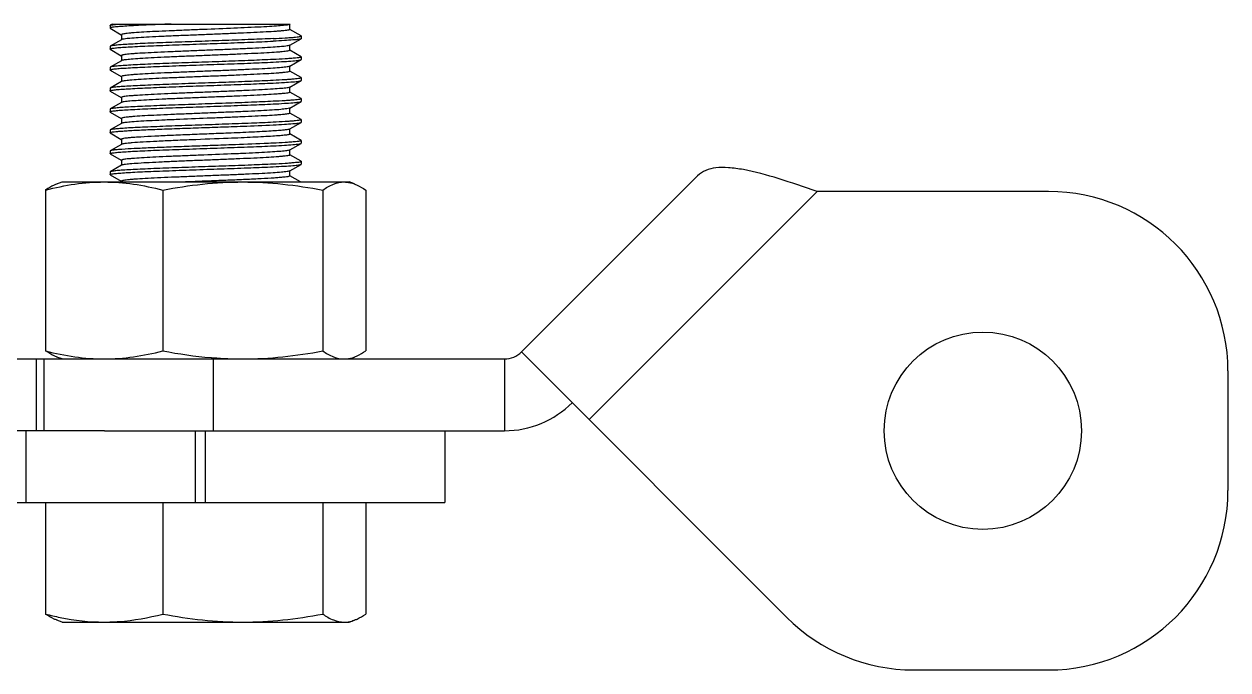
# Model space of a CAD drawing. Extents: x 4995099 to 5303443, y 4627657 to 4889583.
# Drawn here: x 5070680 to 5072142, y 4751846 to 4752630 of the extents above; entities that cross this region are included whole.
import ezdxf

# ---------------------------------------------------------------- set-up
doc = ezdxf.new("R2010")
doc.units = 0
doc.header["$LTSCALE"] = 1000
doc.header["$MEASUREMENT"] = 0
doc.layers.get('0').update_dxf_attribs({"color": 4, "linetype": 'CONTINUOUS'})

msp = doc.modelspace()

# ---------------------------------------------------------------- linework, layer by layer
at = {"linetype": 'Continuous'}
for p, q in [((5070784.7, 4752628.4), (5070784.9, 4752628.6)), ((5070784.7, 4752628.4), (5070784.7, 4752625.2)), ((5070787.4, 4752630.1), (5070784.9, 4752628.6)), ((5070784.9, 4752625), (5070798.4, 4752617.2)), ((5070787.4, 4752630.1), (5071003.6, 4752630.1)), ((5071003, 4752629.7), (5071003.6, 4752630.1)), ((5071003.2, 4752623.6), (5071003.2, 4752629.8)), ((5071016.8, 4752615.9), (5071003.2, 4752623.7)), ((5070798.5, 4752611), (5070784.9, 4752603.2)), ((5070798.5, 4752617.3), (5070798.5, 4752611)), ((5070798.7, 4752611.2), (5070798.5, 4752611)), ((5071003.2, 4752604.4), (5071016.8, 4752612.3)), ((5071017, 4752615.7), (5071016.8, 4752615.9)), ((5071017, 4752612.5), (5071016.8, 4752612.3)), ((5071017, 4752615.7), (5071017, 4752612.5)), ((5070784.9, 4752603.2), (5070784.7, 4752603)), ((5070784.7, 4752603), (5070784.7, 4752599.8)), ((5070784.9, 4752599.6), (5070784.7, 4752599.8)), ((5070784.9, 4752599.6), (5070798.4, 4752591.7)), ((5070798.5, 4752591.8), (5070798.5, 4752585.6)), ((5071003, 4752604.3), (5071003.2, 4752604.4)), ((5071003.2, 4752598.2), (5071003.2, 4752604.4)), ((5071016.8, 4752590.5), (5071003.2, 4752598.3)), ((5070784.9, 4752577.8), (5070784.7, 4752577.6)), ((5070784.7, 4752577.6), (5070784.7, 4752574.4)), ((5070798.5, 4752585.6), (5070784.9, 4752577.8)), ((5070798.7, 4752585.8), (5070798.5, 4752585.6)), ((5070799, 4752585.9), (5070798.7, 4752585.8)), ((5071003, 4752578.9), (5071003.2, 4752579)), ((5071003.2, 4752579), (5071016.8, 4752586.9)), ((5071003.2, 4752572.8), (5071003.2, 4752579)), ((5071016.8, 4752590.5), (5071017, 4752590.3)), ((5071016.8, 4752586.9), (5071017, 4752587.1)), ((5071017, 4752590.3), (5071017, 4752587.1)), ((5070784.9, 4752574.2), (5070784.7, 4752574.4)), ((5070784.9, 4752574.2), (5070798.4, 4752566.3)), ((5070798.5, 4752566.4), (5070798.5, 4752560.2)), ((5071016.8, 4752565.1), (5071003.2, 4752572.9)), ((5071016.8, 4752565.1), (5071017, 4752564.9)), ((5071017, 4752564.9), (5071017, 4752561.7)), ((5070784.9, 4752552.4), (5070784.7, 4752552.2)), ((5070784.7, 4752552.2), (5070784.7, 4752549)), ((5070784.9, 4752548.7), (5070784.7, 4752549)), ((5070798.5, 4752560.2), (5070784.9, 4752552.4)), ((5070784.9, 4752548.7), (5070798.4, 4752540.9)), ((5070798.7, 4752560.4), (5070798.5, 4752560.2)), ((5071003, 4752553.5), (5071003.2, 4752553.6)), ((5071003.2, 4752553.6), (5071016.8, 4752561.4)), ((5071003.2, 4752547.4), (5071003.2, 4752553.6)), ((5071016.8, 4752561.4), (5071017, 4752561.7)), ((5070798.5, 4752534.8), (5070784.9, 4752527)), ((5070798.5, 4752541), (5070798.5, 4752534.8)), ((5070798.7, 4752534.9), (5070798.5, 4752534.8)), ((5071016.8, 4752539.7), (5071003.2, 4752547.5)), ((5071003.2, 4752528.2), (5071016.8, 4752536)), ((5071016.8, 4752539.7), (5071017, 4752539.5)), ((5071016.8, 4752536), (5071017, 4752536.3)), ((5071017, 4752539.5), (5071017, 4752536.3)), ((5070784.9, 4752527), (5070784.7, 4752526.7)), ((5070784.7, 4752526.7), (5070784.7, 4752523.6)), ((5070784.9, 4752523.3), (5070784.7, 4752523.6)), ((5070784.9, 4752523.3), (5070798.4, 4752515.5)), ((5071003, 4752528), (5071002.8, 4752528)), ((5071003, 4752528), (5071003.2, 4752528.2)), ((5071003.2, 4752522), (5071003.2, 4752528.2)), ((5071016.8, 4752514.3), (5071003.2, 4752522.1)), ((5070798.5, 4752509.4), (5070784.9, 4752501.6)), ((5070798.5, 4752515.6), (5070798.5, 4752509.4)), ((5070798.7, 4752509.5), (5070798.5, 4752509.4)), ((5071003.2, 4752502.8), (5071016.8, 4752510.6)), ((5071016.8, 4752514.3), (5071017, 4752514)), ((5071016.8, 4752510.6), (5071017, 4752510.9)), ((5071017, 4752514), (5071017, 4752510.9)), ((5070784.9, 4752501.6), (5070784.7, 4752501.3)), ((5070784.7, 4752501.3), (5070784.7, 4752498.2)), ((5070784.9, 4752497.9), (5070784.7, 4752498.2)), ((5070784.9, 4752497.9), (5070798.4, 4752490.1)), ((5070798.5, 4752490.2), (5070798.5, 4752484)), ((5071003, 4752502.6), (5071003.2, 4752502.8)), ((5071003.2, 4752496.6), (5071003.2, 4752502.8)), ((5071016.8, 4752488.9), (5071003.2, 4752496.7)), ((5070784.9, 4752476.2), (5070784.7, 4752475.9)), ((5070784.7, 4752475.9), (5070784.7, 4752472.8)), ((5070798.5, 4752484), (5070784.9, 4752476.2)), ((5070798.7, 4752484.1), (5070798.5, 4752484)), ((5071003, 4752477.2), (5071003.2, 4752477.4)), ((5071003.2, 4752477.4), (5071016.8, 4752485.2)), ((5071003.2, 4752471.1), (5071003.2, 4752477.4)), ((5071016.8, 4752488.9), (5071017, 4752488.6)), ((5071016.8, 4752485.2), (5071017, 4752485.5)), ((5071017, 4752488.6), (5071017, 4752485.5)), ((5070784.9, 4752472.5), (5070784.7, 4752472.8)), ((5070784.9, 4752472.5), (5070798.4, 4752464.7)), ((5070798.5, 4752464.8), (5070798.5, 4752458.6)), ((5071016.8, 4752463.5), (5071003.2, 4752471.3)), ((5071016.8, 4752463.5), (5071017, 4752463.2)), ((5071017, 4752463.2), (5071017, 4752460.1)), ((5070784.9, 4752450.8), (5070784.7, 4752450.5)), ((5070784.7, 4752450.5), (5070784.7, 4752447.3)), ((5070784.9, 4752447.1), (5070784.7, 4752447.3)), ((5070798.5, 4752458.6), (5070784.9, 4752450.8)), ((5070784.9, 4752447.1), (5070798.4, 4752439.3)), ((5070798.7, 4752458.7), (5070798.5, 4752458.6)), ((5071003, 4752451.8), (5071003.2, 4752452)), ((5071003.2, 4752452), (5071016.8, 4752459.8)), ((5071003.2, 4752445.7), (5071003.2, 4752452)), ((5071016.1, 4752438.4), (5071003.2, 4752445.8)), ((5071016.8, 4752459.8), (5071017, 4752460.1)), ((5071498.2, 4752445.9), (5071284.4, 4752232)), ((5070720.2, 4752436.1), (5070726.6, 4752438.4)), ((5070726.6, 4752438.4), (5071075.1, 4752438.4)), ((5070798.5, 4752439.4), (5070798.5, 4752438.4)), ((5071081.5, 4752436.1), (5071075.1, 4752438.4)), ((5070706.5, 4752428.6), (5070706.5, 4752233.3)), ((5070848.8, 4752428.6), (5070848.8, 4752233.3)), ((5071043.1, 4752428.6), (5071043.1, 4752233.3)), ((5071095.2, 4752428.6), (5071095.2, 4752233.3)), ((5071643.4, 4752426.8), (5071366.5, 4752149.9)), ((5071924.5, 4752426.8), (5071643.4, 4752426.8)), ((5071284.4, 4752232), (5071606.6, 4751909.8)), ((5070610.4, 4752223.5), (5071263.8, 4752223.5)), ((5070695.5, 4752136.4), (5070695.5, 4752223.5)), ((5070704.5, 4752223.5), (5070704.5, 4752136.4)), ((5070726.6, 4752223.5), (5070720.2, 4752225.9)), ((5070909.8, 4752223.5), (5070909.8, 4752136.4)), ((5071075.1, 4752223.5), (5071081.5, 4752225.9)), ((5071263.8, 4752223.5), (5071263.8, 4752136.4)), ((5072142.3, 4752209), (5072142.3, 4752063.8)), ((5070778, 4752136.4), (5070432.5, 4752136.4)), ((5070682.8, 4752049.3), (5070682.8, 4752136.4)), ((5070778, 4752136.4), (5071263.8, 4752136.4)), ((5070888.1, 4752136.4), (5070888.1, 4752049.3)), ((5070900.8, 4752049.3), (5070900.8, 4752136.4)), ((5071191.2, 4752136.4), (5071191.2, 4752049.3)), ((5070432.5, 4752049.3), (5071191.2, 4752049.3)), ((5070706.5, 4752049.3), (5070706.5, 4751913.9)), ((5070848.8, 4752049.3), (5070848.8, 4751913.9)), ((5071043.1, 4752049.3), (5071043.1, 4751913.9)), ((5071095.2, 4752049.3), (5071095.2, 4751913.9)), ((5070726.6, 4751904.1), (5070720.2, 4751906.4)), ((5071075.1, 4751904.1), (5071081.5, 4751906.4)), ((5070726.6, 4751904.1), (5071075.1, 4751904.1)), ((5071760.6, 4751846), (5071924.5, 4751846))]:
    msp.add_line(p, q, dxfattribs=at)
msp.add_circle((5071844.6, 4752136.4), 119.8, dxfattribs=at)
for centre, radius, start, end in [((5071924.5, 4752209), 217.8, 0, 90), ((5071263.8, 4752252.6), 29, 270, 315), ((5070947.9, 4752707.4), 484, 265.1935, 265.4899), ((5070946.2, 4752682), 458.4, 265.4618, 269.97), ((5071263.8, 4752252.6), 116.2, 270, 315), ((5071924.5, 4752063.8), 217.8, 270, 0), ((5071760.6, 4752063.8), 217.8, 225, 270)]:
    msp.add_arc(centre, radius, start, end, dxfattribs=at)
for points, knots in [([(5070858.9, 4752630.1), (5070853.7, 4752629.9), (5070843.6, 4752629.5), (5070829.3, 4752628.9), (5070816.6, 4752628.3), (5070805.7, 4752627.7), (5070797.1, 4752627.1), (5070791.2, 4752626.6), (5070787.8, 4752626.2), (5070786.1, 4752625.9), (5070785.2, 4752625.6), (5070784.7, 4752625.4), (5070784.7, 4752625.2)], [0, 0, 0, 0, 0.211213, 0.405075, 0.577151, 0.723639, 0.84124, 0.927369, 0.958032, 0.980246, 0.994009, 1, 1, 1, 1]), ([(5070784.7, 4752625.2), (5070784.7, 4752625.2), (5070784.7, 4752625.1), (5070784.8, 4752625), (5070784.9, 4752625)], [0, 0, 0, 0, 0.399347, 1, 1, 1, 1]), ([(5070784.9, 4752628.6), (5070785.2, 4752628.8), (5070786.3, 4752629.1), (5070789.5, 4752629.6), (5070792.4, 4752629.9), (5070794.7, 4752630.1)], [0, 0, 0, 0, 0.115704, 0.32127, 1, 1, 1, 1]), ([(5071002, 4752629.4), (5071000.5, 4752629), (5070996.3, 4752628.4), (5070988.4, 4752627.7), (5070977.5, 4752627), (5070958, 4752626), (5070929.6, 4752624.7), (5070899.5, 4752623.6), (5070874.6, 4752622.6), (5070856.9, 4752621.8), (5070840.7, 4752621.1), (5070826.6, 4752620.4), (5070816.4, 4752619.7), (5070809.7, 4752619.2), (5070805.8, 4752618.8), (5070802.8, 4752618.5), (5070800.5, 4752618.1), (5070799.2, 4752617.8), (5070798.5, 4752617.4), (5070798.5, 4752617.3)], [0, 0, 0, 0, 0.022892, 0.062149, 0.116485, 0.184035, 0.349034, 0.53441, 0.626761, 0.714589, 0.794837, 0.864719, 0.921811, 0.944929, 0.96415, 0.979322, 0.990328, 0.997134, 1, 1, 1, 1]), ([(5071003.2, 4752623.6), (5071003.2, 4752623.4), (5071002.4, 4752623.1), (5071001.1, 4752622.8), (5070998.6, 4752622.4), (5070995.5, 4752622), (5070991.3, 4752621.6), (5070984.2, 4752621.1), (5070973.5, 4752620.4), (5070958.8, 4752619.7), (5070941.9, 4752618.9), (5070923.5, 4752618.2), (5070904.3, 4752617.4), (5070884.9, 4752616.6), (5070866.2, 4752615.9), (5070848.7, 4752615.1), (5070833.1, 4752614.3), (5070820, 4752613.6), (5070809.9, 4752612.9), (5070803.5, 4752612.2), (5070800.1, 4752611.7), (5070799, 4752611.4), (5070798.7, 4752611.2)], [0, 0, 0, 0, 0.002979, 0.01011, 0.021657, 0.037568, 0.057721, 0.081935, 0.141646, 0.214533, 0.297927, 0.388772, 0.483731, 0.57932, 0.672029, 0.758455, 0.835426, 0.900125, 0.95019, 0.983823, 0.994112, 1, 1, 1, 1]), ([(5071003, 4752629.7), (5071002.9, 4752629.7), (5071002.6, 4752629.5), (5071002.3, 4752629.4), (5071002, 4752629.4)], [0, 0, 0, 0, 0.189122, 1, 1, 1, 1]), ([(5070784.7, 4752599.8), (5070784.7, 4752600), (5070785.2, 4752600.2), (5070786.1, 4752600.5), (5070787.7, 4752600.8), (5070791, 4752601.2), (5070796.6, 4752601.7), (5070804.9, 4752602.3), (5070815.4, 4752602.8), (5070827.7, 4752603.4), (5070841.5, 4752604), (5070862.3, 4752604.8), (5070889.8, 4752605.8), (5070922.8, 4752606.9), (5070954, 4752608.1), (5070973.8, 4752608.9), (5070983, 4752609.3)], [0, 0, 0, 0, 0.002173, 0.007141, 0.015151, 0.026213, 0.057299, 0.099789, 0.152784, 0.215146, 0.28553, 0.362415, 0.528944, 0.700408, 0.86206, 1, 1, 1, 1]), ([(5070983, 4752612.5), (5070974.1, 4752612.1), (5070954.8, 4752611.3), (5070924.5, 4752610.1), (5070892.3, 4752609), (5070860.8, 4752607.9), (5070836.1, 4752607), (5070818.6, 4752606.2), (5070807.9, 4752605.6), (5070799.1, 4752605), (5070792.3, 4752604.5), (5070787.9, 4752603.9), (5070785.5, 4752603.6), (5070784.9, 4752603.2)], [0, 0, 0, 0, 0.134252, 0.291373, 0.458536, 0.622095, 0.768682, 0.831793, 0.886343, 0.931217, 0.965509, 0.98855, 1, 1, 1, 1]), ([(5070983, 4752612.5), (5070987.8, 4752612.7), (5070994.6, 4752613.1), (5071002.9, 4752613.7), (5071007.8, 4752614), (5071011.6, 4752614.4), (5071014.5, 4752614.8), (5071016, 4752615.1), (5071017, 4752615.5), (5071017, 4752615.7)], [0, 0, 0, 0, 0.42187, 0.59314, 0.735705, 0.848286, 0.929875, 0.980006, 1, 1, 1, 1]), ([(5071016.8, 4752612.3), (5071016.4, 4752612.1), (5071015.4, 4752611.8), (5071013.3, 4752611.5), (5071010.3, 4752611.1), (5071004.6, 4752610.6), (5070995.4, 4752610), (5070987.5, 4752609.6), (5070983, 4752609.3)], [0, 0, 0, 0, 0.034368, 0.095688, 0.183981, 0.298624, 0.6033, 1, 1, 1, 1]), ([(5071003, 4752604.3), (5071002.6, 4752604.1), (5071001.5, 4752603.8), (5070998.2, 4752603.2), (5070991.8, 4752602.6), (5070981.7, 4752601.8), (5070968.6, 4752601.1), (5070953, 4752600.3), (5070935.5, 4752599.6), (5070916.7, 4752598.8), (5070897.4, 4752598.1), (5070878.1, 4752597.3), (5070859.7, 4752596.5), (5070842.9, 4752595.8), (5070828.1, 4752595), (5070817.4, 4752594.4), (5070810.3, 4752593.8), (5070806.2, 4752593.4), (5070803, 4752593.1), (5070800.6, 4752592.7), (5070799.3, 4752592.4), (5070798.5, 4752592), (5070798.5, 4752591.8)], [0, 0, 0, 0, 0.005873, 0.016149, 0.049758, 0.099805, 0.164491, 0.241457, 0.327882, 0.420596, 0.516193, 0.611164, 0.702021, 0.785429, 0.858328, 0.91805, 0.94227, 0.962424, 0.97834, 0.989887, 0.997022, 1, 1, 1, 1]), ([(5071003.2, 4752598.2), (5071003.2, 4752598), (5071002.4, 4752597.7), (5071001.1, 4752597.4), (5070998.8, 4752597), (5070995.6, 4752596.6), (5070991.6, 4752596.2), (5070984.7, 4752595.7), (5070974.2, 4752595.1), (5070959.8, 4752594.3), (5070943.2, 4752593.6), (5070925.2, 4752592.8), (5070906.2, 4752592.1), (5070887.1, 4752591.3), (5070868.5, 4752590.6), (5070851, 4752589.8), (5070835.3, 4752589.1), (5070821.9, 4752588.3), (5070811.4, 4752587.6), (5070804.1, 4752586.8), (5070800.3, 4752586.4), (5070799, 4752585.9)], [0, 0, 0, 0, 0.002924, 0.0099, 0.021186, 0.036743, 0.056446, 0.080134, 0.138588, 0.210032, 0.291918, 0.381318, 0.475031, 0.569704, 0.661945, 0.748452, 0.826132, 0.892206, 0.944323, 0.980649, 1, 1, 1, 1]), ([(5070784.7, 4752574.4), (5070784.7, 4752574.5), (5070785.2, 4752574.8), (5070786.1, 4752575), (5070787.7, 4752575.3), (5070791, 4752575.8), (5070796.6, 4752576.3), (5070804.9, 4752576.8), (5070815.4, 4752577.4), (5070827.7, 4752578), (5070841.5, 4752578.6), (5070862.3, 4752579.4), (5070889.8, 4752580.4), (5070922.8, 4752581.5), (5070954, 4752582.6), (5070973.8, 4752583.5), (5070983, 4752583.9)], [0, 0, 0, 0, 0.002178, 0.007152, 0.015169, 0.026237, 0.057333, 0.09983, 0.15283, 0.215192, 0.285574, 0.362456, 0.52898, 0.700433, 0.86207, 1, 1, 1, 1]), ([(5070983, 4752587.1), (5070974.1, 4752586.7), (5070954.8, 4752585.8), (5070924.5, 4752584.7), (5070892.3, 4752583.6), (5070860.8, 4752582.5), (5070836.1, 4752581.6), (5070818.6, 4752580.8), (5070807.9, 4752580.2), (5070799.1, 4752579.6), (5070792.3, 4752579.1), (5070787.9, 4752578.5), (5070785.5, 4752578.2), (5070784.9, 4752577.8)], [0, 0, 0, 0, 0.134248, 0.291365, 0.458529, 0.622083, 0.768673, 0.831788, 0.88634, 0.931214, 0.965507, 0.988548, 1, 1, 1, 1]), ([(5071003, 4752578.9), (5071002.6, 4752578.7), (5071001.5, 4752578.4), (5070998.2, 4752577.8), (5070991.8, 4752577.2), (5070981.7, 4752576.4), (5070968.6, 4752575.7), (5070953, 4752574.9), (5070935.5, 4752574.2), (5070916.7, 4752573.4), (5070897.4, 4752572.7), (5070878.1, 4752571.9), (5070859.7, 4752571.1), (5070842.9, 4752570.4), (5070828.1, 4752569.6), (5070817.4, 4752569), (5070810.3, 4752568.4), (5070806.2, 4752568), (5070803, 4752567.7), (5070800.6, 4752567.3), (5070799.3, 4752567), (5070798.5, 4752566.6), (5070798.5, 4752566.4)], [0, 0, 0, 0, 0.005875, 0.016149, 0.049759, 0.099805, 0.164492, 0.241457, 0.327882, 0.420594, 0.516191, 0.611162, 0.702019, 0.785427, 0.858326, 0.918049, 0.942268, 0.962424, 0.978338, 0.989888, 0.99702, 1, 1, 1, 1]), ([(5071017, 4752590.3), (5071017, 4752590), (5071016, 4752589.7), (5071014.5, 4752589.4), (5071011.6, 4752589), (5071007.8, 4752588.6), (5071002.9, 4752588.2), (5070994.6, 4752587.7), (5070987.8, 4752587.3), (5070983, 4752587.1)], [0, 0, 0, 0, 0.020035, 0.0702, 0.151811, 0.264397, 0.406958, 0.578212, 1, 1, 1, 1]), ([(5070983, 4752583.9), (5070987.5, 4752584.1), (5070995.4, 4752584.6), (5071004.6, 4752585.2), (5071010.3, 4752585.7), (5071013.3, 4752586.1), (5071015.4, 4752586.4), (5071016.4, 4752586.7), (5071016.8, 4752586.9)], [0, 0, 0, 0, 0.396702, 0.701374, 0.816021, 0.904313, 0.965635, 1, 1, 1, 1]), ([(5071003.2, 4752572.8), (5071003.2, 4752572.6), (5071002.4, 4752572.2), (5071001.1, 4752571.9), (5070998.6, 4752571.6), (5070995.5, 4752571.2), (5070991.3, 4752570.8), (5070984.2, 4752570.3), (5070973.5, 4752569.6), (5070958.8, 4752568.9), (5070941.9, 4752568.1), (5070923.5, 4752567.3), (5070904.3, 4752566.6), (5070884.9, 4752565.8), (5070866.2, 4752565), (5070848.7, 4752564.3), (5070833.1, 4752563.5), (5070820, 4752562.8), (5070809.9, 4752562), (5070803.5, 4752561.4), (5070800.1, 4752560.8), (5070799, 4752560.6), (5070798.7, 4752560.4)], [0, 0, 0, 0, 0.002979, 0.01011, 0.021657, 0.037569, 0.057721, 0.081935, 0.141646, 0.214533, 0.297927, 0.388772, 0.483732, 0.579321, 0.67203, 0.758455, 0.835427, 0.900125, 0.95019, 0.983823, 0.994112, 1, 1, 1, 1]), ([(5071017, 4752564.9), (5071017, 4752564.6), (5071016, 4752564.3), (5071014.5, 4752564), (5071011.6, 4752563.6), (5071007.8, 4752563.2), (5071002.9, 4752562.8), (5070994.6, 4752562.3), (5070987.8, 4752561.9), (5070983, 4752561.7)], [0, 0, 0, 0, 0.020036, 0.070205, 0.151815, 0.264402, 0.40696, 0.57821, 1, 1, 1, 1]), ([(5070784.7, 4752549), (5070784.7, 4752549.1), (5070785.2, 4752549.4), (5070786.1, 4752549.6), (5070787.7, 4752549.9), (5070791, 4752550.4), (5070796.6, 4752550.9), (5070804.9, 4752551.4), (5070815.4, 4752552), (5070827.7, 4752552.6), (5070841.5, 4752553.2), (5070862.3, 4752554), (5070889.8, 4752555), (5070922.8, 4752556.1), (5070954, 4752557.2), (5070973.8, 4752558.1), (5070983, 4752558.5)], [0, 0, 0, 0, 0.002176, 0.007147, 0.015161, 0.026226, 0.057318, 0.099812, 0.152812, 0.215177, 0.285562, 0.362446, 0.528971, 0.70043, 0.86207, 1, 1, 1, 1]), ([(5070983, 4752561.7), (5070974.1, 4752561.2), (5070954.8, 4752560.4), (5070924.5, 4752559.3), (5070892.3, 4752558.2), (5070860.8, 4752557.1), (5070836.1, 4752556.1), (5070818.6, 4752555.3), (5070807.9, 4752554.8), (5070799.1, 4752554.2), (5070792.3, 4752553.7), (5070787.9, 4752553.1), (5070785.5, 4752552.8), (5070784.9, 4752552.4)], [0, 0, 0, 0, 0.134249, 0.291363, 0.458528, 0.622088, 0.768678, 0.831792, 0.886344, 0.931218, 0.96551, 0.98855, 1, 1, 1, 1]), ([(5071003, 4752553.5), (5071002.6, 4752553.3), (5071001.5, 4752553), (5070998.2, 4752552.4), (5070991.8, 4752551.8), (5070981.7, 4752551), (5070968.6, 4752550.3), (5070953, 4752549.5), (5070935.5, 4752548.8), (5070916.7, 4752548), (5070897.4, 4752547.2), (5070878.1, 4752546.5), (5070859.7, 4752545.7), (5070842.9, 4752545), (5070828.1, 4752544.2), (5070817.4, 4752543.5), (5070810.3, 4752543), (5070806.2, 4752542.6), (5070803, 4752542.3), (5070800.6, 4752541.9), (5070799.3, 4752541.6), (5070798.5, 4752541.2), (5070798.5, 4752541)], [0, 0, 0, 0, 0.005873, 0.016149, 0.049758, 0.099805, 0.164491, 0.241456, 0.327881, 0.420594, 0.516191, 0.611162, 0.702019, 0.785427, 0.858327, 0.918049, 0.942268, 0.962424, 0.978339, 0.989888, 0.997022, 1, 1, 1, 1]), ([(5070983, 4752558.5), (5070987.5, 4752558.7), (5070995.4, 4752559.2), (5071004.6, 4752559.8), (5071010.3, 4752560.3), (5071013.3, 4752560.6), (5071015.4, 4752561), (5071016.4, 4752561.3), (5071016.8, 4752561.4)], [0, 0, 0, 0, 0.396701, 0.701381, 0.816026, 0.904316, 0.965635, 1, 1, 1, 1]), ([(5070983, 4752536.3), (5070974.1, 4752535.8), (5070954.8, 4752535), (5070924.5, 4752533.9), (5070892.3, 4752532.8), (5070860.8, 4752531.7), (5070836.1, 4752530.7), (5070818.6, 4752529.9), (5070807.9, 4752529.4), (5070799.1, 4752528.8), (5070792.3, 4752528.3), (5070787.9, 4752527.7), (5070785.5, 4752527.4), (5070784.9, 4752527)], [0, 0, 0, 0, 0.134252, 0.291373, 0.458536, 0.622093, 0.768681, 0.831792, 0.886342, 0.931216, 0.965508, 0.988549, 1, 1, 1, 1]), ([(5071003.2, 4752547.4), (5071003.2, 4752547.2), (5071002.4, 4752546.8), (5071001.1, 4752546.5), (5070998.6, 4752546.1), (5070995.5, 4752545.8), (5070991.3, 4752545.4), (5070984.2, 4752544.9), (5070973.5, 4752544.2), (5070958.8, 4752543.4), (5070941.9, 4752542.7), (5070923.5, 4752541.9), (5070904.3, 4752541.2), (5070884.9, 4752540.4), (5070866.2, 4752539.6), (5070848.7, 4752538.9), (5070833.1, 4752538.1), (5070820, 4752537.4), (5070809.9, 4752536.6), (5070803.5, 4752536), (5070800.1, 4752535.4), (5070799, 4752535.1), (5070798.7, 4752534.9)], [0, 0, 0, 0, 0.002979, 0.010111, 0.021657, 0.037569, 0.057721, 0.081936, 0.141647, 0.214533, 0.297928, 0.388772, 0.483731, 0.57932, 0.672029, 0.758454, 0.835426, 0.900125, 0.95019, 0.983823, 0.99411, 1, 1, 1, 1]), ([(5071017, 4752539.5), (5071017, 4752539.2), (5071016, 4752538.9), (5071014.5, 4752538.6), (5071011.6, 4752538.2), (5071007.8, 4752537.8), (5071002.9, 4752537.4), (5070994.6, 4752536.9), (5070987.8, 4752536.5), (5070983, 4752536.3)], [0, 0, 0, 0, 0.019992, 0.07012, 0.151708, 0.264289, 0.406858, 0.578132, 1, 1, 1, 1]), ([(5070983, 4752533.1), (5070987.5, 4752533.3), (5070995.4, 4752533.8), (5071004.6, 4752534.4), (5071010.3, 4752534.9), (5071013.3, 4752535.2), (5071015.4, 4752535.6), (5071016.4, 4752535.8), (5071016.8, 4752536)], [0, 0, 0, 0, 0.396698, 0.701379, 0.816025, 0.904316, 0.965635, 1, 1, 1, 1]), ([(5070784.7, 4752523.6), (5070784.7, 4752523.7), (5070785.2, 4752524), (5070786.1, 4752524.2), (5070787.7, 4752524.5), (5070791, 4752524.9), (5070796.6, 4752525.5), (5070804.9, 4752526), (5070815.4, 4752526.6), (5070827.7, 4752527.2), (5070841.5, 4752527.8), (5070862.3, 4752528.6), (5070889.8, 4752529.5), (5070922.8, 4752530.7), (5070954, 4752531.8), (5070973.8, 4752532.7), (5070983, 4752533.1)], [0, 0, 0, 0, 0.002173, 0.007141, 0.015152, 0.026215, 0.057302, 0.099793, 0.152787, 0.215148, 0.285531, 0.362416, 0.528944, 0.700406, 0.862059, 1, 1, 1, 1]), ([(5071002.8, 4752528), (5071001.7, 4752527.5), (5070998, 4752527.1), (5070991.1, 4752526.2), (5070980.7, 4752525.6), (5070967.5, 4752524.8), (5070951.9, 4752524.1), (5070934.4, 4752523.3), (5070915.7, 4752522.6), (5070896.4, 4752521.8), (5070877.3, 4752521), (5070859.1, 4752520.3), (5070842.4, 4752519.5), (5070827.8, 4752518.8), (5070817.2, 4752518.1), (5070810.2, 4752517.6), (5070806.1, 4752517.2), (5070802.9, 4752516.8), (5070800.5, 4752516.5), (5070799.3, 4752516.2), (5070798.5, 4752515.8), (5070798.5, 4752515.6)], [0, 0, 0, 0, 0.017708, 0.05266, 0.103733, 0.169109, 0.246432, 0.332901, 0.425384, 0.520527, 0.614878, 0.705016, 0.787672, 0.859852, 0.918947, 0.942904, 0.962836, 0.978574, 0.989993, 0.997048, 1, 1, 1, 1]), ([(5071003.2, 4752522), (5071003.2, 4752521.8), (5071002.4, 4752521.4), (5071001.2, 4752521.1), (5070998.8, 4752520.8), (5070995.8, 4752520.4), (5070991.8, 4752520), (5070985, 4752519.5), (5070974.6, 4752518.8), (5070960.4, 4752518.1), (5070944, 4752517.4), (5070926.1, 4752516.6), (5070901.1, 4752515.6), (5070876.2, 4752514.6), (5070852.3, 4752513.6), (5070836.6, 4752512.9), (5070823.1, 4752512.1), (5070812.3, 4752511.4), (5070804.7, 4752510.7), (5070800.7, 4752510.2), (5070799.3, 4752509.8)], [0, 0, 0, 0, 0.002894, 0.009781, 0.02092, 0.036276, 0.055728, 0.079118, 0.13686, 0.207489, 0.288521, 0.377101, 0.470105, 0.65622, 0.742765, 0.820836, 0.887682, 0.940956, 0.978809, 1, 1, 1, 1]), ([(5070784.7, 4752498.2), (5070784.7, 4752498.5), (5070786.1, 4752498.8), (5070788.1, 4752499.2), (5070792.1, 4752499.6), (5070797.2, 4752500.1), (5070803.8, 4752500.5), (5070811.7, 4752501), (5070820.8, 4752501.5), (5070834.8, 4752502.1), (5070854.4, 4752502.9), (5070879.4, 4752503.8), (5070905.5, 4752504.7), (5070923.2, 4752505.3), (5070932, 4752505.6)], [0, 0, 0, 0, 0.006089, 0.021965, 0.047862, 0.083507, 0.128456, 0.182129, 0.243816, 0.312711, 0.468386, 0.640968, 0.821337, 1, 1, 1, 1]), ([(5070983, 4752510.9), (5070974.1, 4752510.4), (5070954.8, 4752509.6), (5070924.5, 4752508.5), (5070892.3, 4752507.4), (5070860.8, 4752506.3), (5070836.1, 4752505.3), (5070818.6, 4752504.5), (5070807.9, 4752504), (5070799.1, 4752503.4), (5070792.3, 4752502.9), (5070787.9, 4752502.3), (5070785.5, 4752502), (5070784.9, 4752501.6)], [0, 0, 0, 0, 0.134247, 0.291362, 0.458526, 0.62208, 0.768671, 0.831786, 0.886339, 0.931214, 0.965507, 0.988549, 1, 1, 1, 1]), ([(5070932, 4752505.6), (5070936.7, 4752505.8), (5070953.7, 4752506.4), (5070970.7, 4752507.1), (5070983, 4752507.7)], [0, 0, 0, 0, 0.276123, 1, 1, 1, 1]), ([(5071017, 4752514), (5071017, 4752513.8), (5071016, 4752513.5), (5071014.5, 4752513.2), (5071011.6, 4752512.8), (5071007.8, 4752512.4), (5071002.9, 4752512), (5070994.6, 4752511.5), (5070987.8, 4752511.1), (5070983, 4752510.9)], [0, 0, 0, 0, 0.020043, 0.070215, 0.15183, 0.264417, 0.406977, 0.578226, 1, 1, 1, 1]), ([(5070983, 4752507.7), (5070987.5, 4752507.9), (5070995.4, 4752508.3), (5071004.6, 4752509), (5071010.3, 4752509.5), (5071013.3, 4752509.8), (5071015.4, 4752510.2), (5071016.4, 4752510.4), (5071016.8, 4752510.6)], [0, 0, 0, 0, 0.396703, 0.701376, 0.816022, 0.904313, 0.965635, 1, 1, 1, 1]), ([(5070928.3, 4752497.7), (5070920.5, 4752497.3), (5070905, 4752496.7), (5070881.9, 4752495.8), (5070859.9, 4752494.9), (5070840, 4752494), (5070825.3, 4752493.2), (5070815.3, 4752492.6), (5070809.5, 4752492.1), (5070805, 4752491.7), (5070801.5, 4752491.2), (5070799.7, 4752490.8), (5070798.5, 4752490.5), (5070798.5, 4752490.2)], [0, 0, 0, 0, 0.178582, 0.358861, 0.531361, 0.686977, 0.817516, 0.87118, 0.916131, 0.951795, 0.977729, 0.993682, 1, 1, 1, 1]), ([(5070928.3, 4752491.3), (5070913.3, 4752490.7), (5070891.1, 4752489.8), (5070862.2, 4752488.7), (5070842.7, 4752487.8), (5070826, 4752486.9), (5070814.3, 4752486.2), (5070807, 4752485.5), (5070803.1, 4752485.1), (5070800.5, 4752484.7), (5070799.1, 4752484.4), (5070798.7, 4752484.1)], [0, 0, 0, 0, 0.346507, 0.514134, 0.666976, 0.797572, 0.89956, 0.938228, 0.96803, 0.988654, 1, 1, 1, 1]), ([(5071003, 4752502.6), (5071002.3, 4752502.2), (5070999.9, 4752501.9), (5070995.3, 4752501.2), (5070988.5, 4752500.7), (5070979.6, 4752500.1), (5070968.8, 4752499.5), (5070951.5, 4752498.6), (5070937.8, 4752498), (5070928.3, 4752497.7)], [0, 0, 0, 0, 0.031519, 0.093975, 0.186286, 0.30637, 0.451441, 0.618071, 1, 1, 1, 1]), ([(5071003.2, 4752496.6), (5071003.2, 4752496.4), (5071002.6, 4752496.1), (5071001.7, 4752495.8), (5070999.9, 4752495.5), (5070996.5, 4752495.1), (5070990.5, 4752494.5), (5070981.6, 4752493.9), (5070970.6, 4752493.2), (5070957.8, 4752492.6), (5070943.5, 4752491.9), (5070933.5, 4752491.5), (5070928.3, 4752491.3)], [0, 0, 0, 0, 0.006256, 0.020361, 0.043043, 0.074306, 0.161877, 0.280955, 0.428478, 0.600577, 0.792785, 1, 1, 1, 1]), ([(5070784.7, 4752472.8), (5070784.7, 4752472.9), (5070785.2, 4752473.2), (5070786.1, 4752473.4), (5070787.7, 4752473.7), (5070791, 4752474.1), (5070796.6, 4752474.6), (5070804.9, 4752475.2), (5070815.4, 4752475.8), (5070827.7, 4752476.4), (5070841.5, 4752477), (5070862.3, 4752477.8), (5070889.8, 4752478.7), (5070922.8, 4752479.9), (5070954, 4752481), (5070973.8, 4752481.8), (5070983, 4752482.3)], [0, 0, 0, 0, 0.002173, 0.007142, 0.015153, 0.026216, 0.057304, 0.099796, 0.152793, 0.215157, 0.285542, 0.362427, 0.528954, 0.700418, 0.862065, 1, 1, 1, 1]), ([(5070932, 4752483.4), (5070923.5, 4752483.1), (5070906.4, 4752482.5), (5070881.1, 4752481.6), (5070856.7, 4752480.7), (5070834.5, 4752479.8), (5070815.6, 4752479), (5070802.3, 4752478.2), (5070794, 4752477.6), (5070789.7, 4752477.2), (5070786.8, 4752476.7), (5070785.3, 4752476.4), (5070784.9, 4752476.2)], [0, 0, 0, 0, 0.17307, 0.348034, 0.516277, 0.669479, 0.8001, 0.901708, 0.940017, 0.969349, 0.989377, 1, 1, 1, 1]), ([(5071002.3, 4752477), (5071000.9, 4752476.5), (5070996.8, 4752476), (5070989.1, 4752475.3), (5070978.3, 4752474.6), (5070964.8, 4752473.9), (5070949, 4752473.1), (5070925.2, 4752472.1), (5070900.3, 4752471.1), (5070875.3, 4752470.1), (5070857.4, 4752469.4), (5070841.1, 4752468.6), (5070826.9, 4752467.9), (5070816.6, 4752467.3), (5070809.8, 4752466.7), (5070805.9, 4752466.4), (5070802.8, 4752466), (5070800.5, 4752465.6), (5070799.3, 4752465.3), (5070798.5, 4752465), (5070798.5, 4752464.8)], [0, 0, 0, 0, 0.021609, 0.059807, 0.113343, 0.180363, 0.25852, 0.345073, 0.531007, 0.62385, 0.712245, 0.793084, 0.863529, 0.921111, 0.944434, 0.963829, 0.979139, 0.990246, 0.997113, 1, 1, 1, 1]), ([(5070983, 4752485.5), (5070979.2, 4752485.3), (5070962.2, 4752484.5), (5070945.3, 4752483.9), (5070932, 4752483.4)], [0, 0, 0, 0, 0.219735, 1, 1, 1, 1]), ([(5071017, 4752488.6), (5071017, 4752488.4), (5071016, 4752488.1), (5071014.5, 4752487.8), (5071011.6, 4752487.4), (5071007.8, 4752487), (5071002.9, 4752486.6), (5070994.6, 4752486.1), (5070987.8, 4752485.7), (5070983, 4752485.5)], [0, 0, 0, 0, 0.020015, 0.070166, 0.151766, 0.264352, 0.406913, 0.578172, 1, 1, 1, 1]), ([(5070983, 4752482.3), (5070987.5, 4752482.5), (5070995.4, 4752482.9), (5071004.6, 4752483.5), (5071010.3, 4752484.1), (5071013.3, 4752484.4), (5071015.4, 4752484.8), (5071016.4, 4752485), (5071016.8, 4752485.2)], [0, 0, 0, 0, 0.396699, 0.701381, 0.816026, 0.904317, 0.965635, 1, 1, 1, 1]), ([(5071003.2, 4752471.1), (5071003.2, 4752470.9), (5071002.4, 4752470.6), (5071001.1, 4752470.3), (5070998.6, 4752469.9), (5070995.5, 4752469.6), (5070991.3, 4752469.2), (5070984.2, 4752468.6), (5070973.5, 4752468), (5070958.8, 4752467.2), (5070941.9, 4752466.5), (5070923.5, 4752465.7), (5070904.3, 4752464.9), (5070884.9, 4752464.2), (5070866.2, 4752463.4), (5070848.7, 4752462.6), (5070833.1, 4752461.9), (5070820, 4752461.1), (5070809.9, 4752460.4), (5070803.5, 4752459.8), (5070800.1, 4752459.2), (5070799, 4752458.9), (5070798.7, 4752458.7)], [0, 0, 0, 0, 0.002978, 0.010111, 0.021657, 0.037569, 0.05772, 0.081936, 0.141647, 0.214533, 0.297928, 0.388772, 0.483731, 0.57932, 0.672029, 0.758455, 0.835427, 0.900125, 0.95019, 0.983823, 0.99411, 1, 1, 1, 1]), ([(5071017, 4752463.2), (5071017, 4752463), (5071016, 4752462.7), (5071014.5, 4752462.3), (5071011.6, 4752462), (5071007.8, 4752461.6), (5071002.9, 4752461.2), (5070994.6, 4752460.6), (5070987.8, 4752460.3), (5070983, 4752460)], [0, 0, 0, 0, 0.020002, 0.070139, 0.151732, 0.264313, 0.40688, 0.57815, 1, 1, 1, 1]), ([(5070784.7, 4752447.3), (5070784.7, 4752447.5), (5070785.2, 4752447.8), (5070786.1, 4752448), (5070787.7, 4752448.3), (5070791, 4752448.7), (5070796.6, 4752449.2), (5070804.9, 4752449.8), (5070815.4, 4752450.4), (5070827.7, 4752451), (5070841.5, 4752451.5), (5070862.3, 4752452.3), (5070889.8, 4752453.3), (5070922.8, 4752454.5), (5070954, 4752455.6), (5070973.8, 4752456.4), (5070983, 4752456.9)], [0, 0, 0, 0, 0.002175, 0.007144, 0.015156, 0.02622, 0.05731, 0.099803, 0.152798, 0.215159, 0.285541, 0.362425, 0.528953, 0.700413, 0.862061, 1, 1, 1, 1]), ([(5070983, 4752460), (5070974.1, 4752459.6), (5070954.8, 4752458.8), (5070924.5, 4752457.7), (5070892.3, 4752456.6), (5070860.8, 4752455.5), (5070836.1, 4752454.5), (5070818.6, 4752453.7), (5070807.9, 4752453.1), (5070799.1, 4752452.6), (5070792.3, 4752452.1), (5070787.9, 4752451.4), (5070785.5, 4752451.1), (5070784.9, 4752450.8)], [0, 0, 0, 0, 0.134252, 0.291373, 0.458535, 0.622091, 0.768679, 0.831791, 0.886341, 0.931215, 0.965508, 0.988549, 1, 1, 1, 1]), ([(5071003, 4752451.8), (5071002.6, 4752451.6), (5071001.5, 4752451.3), (5070998.2, 4752450.7), (5070991.8, 4752450.1), (5070981.7, 4752449.4), (5070968.6, 4752448.6), (5070953, 4752447.9), (5070935.5, 4752447.1), (5070916.7, 4752446.4), (5070897.4, 4752445.6), (5070878.1, 4752444.8), (5070859.7, 4752444.1), (5070842.9, 4752443.3), (5070828.1, 4752442.6), (5070817.4, 4752441.9), (5070810.3, 4752441.4), (5070806.2, 4752441), (5070803, 4752440.6), (5070800.6, 4752440.2), (5070799.3, 4752439.9), (5070798.5, 4752439.6), (5070798.5, 4752439.4)], [0, 0, 0, 0, 0.005876, 0.016149, 0.049758, 0.099805, 0.164491, 0.241457, 0.327882, 0.420595, 0.516192, 0.611162, 0.702019, 0.785427, 0.858326, 0.918048, 0.942268, 0.962423, 0.978339, 0.989887, 0.997021, 1, 1, 1, 1]), ([(5071003.2, 4752445.7), (5071003.2, 4752445.5), (5071002, 4752445.1), (5071000.3, 4752444.7), (5070996.9, 4752444.3), (5070992.5, 4752443.9), (5070986.9, 4752443.4), (5070977.3, 4752442.8), (5070963, 4752442), (5070943.6, 4752441.1), (5070922.1, 4752440.2), (5070899.5, 4752439.3), (5070884.2, 4752438.7), (5070876.5, 4752438.4)], [0, 0, 0, 0, 0.006286, 0.022093, 0.047782, 0.083115, 0.127681, 0.18092, 0.310633, 0.465683, 0.638189, 0.81937, 1, 1, 1, 1]), ([(5070983, 4752456.9), (5070987.5, 4752457.1), (5070995.4, 4752457.5), (5071004.6, 4752458.1), (5071010.3, 4752458.7), (5071013.3, 4752459), (5071015.4, 4752459.4), (5071016.4, 4752459.6), (5071016.8, 4752459.8)], [0, 0, 0, 0, 0.396697, 0.701375, 0.816023, 0.904315, 0.965635, 1, 1, 1, 1]), ([(5071643.4, 4752426.8), (5071627.8, 4752432.2), (5071598.3, 4752442.3), (5071562.4, 4752452.4), (5071536.6, 4752456), (5071517.5, 4752456.2), (5071503.9, 4752451.6), (5071498.2, 4752445.9)], [0, 0, 0, 0, 0.328857, 0.618406, 0.739037, 0.8414, 1, 1, 1, 1]), ([(5070706.5, 4752428.6), (5070718.1, 4752431.6), (5070741.7, 4752436.6), (5070765.7, 4752438.4), (5070777.6, 4752438.4)], [0, 0, 0, 0, 0.502209, 1, 1, 1, 1]), ([(5070720.4, 4752436.2), (5070719.2, 4752435.7), (5070714.3, 4752433.7), (5070709.8, 4752430.9), (5070706.5, 4752428.6)], [0, 0, 0, 0, 0.238306, 1, 1, 1, 1]), ([(5070777.6, 4752438.4), (5070789.6, 4752438.4), (5070813.6, 4752436.6), (5070837.1, 4752431.6), (5070848.8, 4752428.6)], [0, 0, 0, 0, 0.497791, 1, 1, 1, 1]), ([(5071043.1, 4752428.6), (5071047.1, 4752431.4), (5071055.3, 4752436.3), (5071064.7, 4752438.4), (5071069.1, 4752438.4)], [0, 0, 0, 0, 0.526507, 1, 1, 1, 1]), ([(5071069.1, 4752438.4), (5071070.1, 4752438.4), (5071074.3, 4752438.2), (5071078.3, 4752437.2), (5071081.2, 4752436.2)], [0, 0, 0, 0, 0.24568, 1, 1, 1, 1]), ([(5071081.2, 4752436.2), (5071082.4, 4752435.7), (5071087.3, 4752433.7), (5071091.9, 4752430.9), (5071095.2, 4752428.6)], [0, 0, 0, 0, 0.238306, 1, 1, 1, 1]), ([(5070720.4, 4752225.8), (5070719.2, 4752226.2), (5070714.3, 4752228.2), (5070709.8, 4752231), (5070706.5, 4752233.3)], [0, 0, 0, 0, 0.238306, 1, 1, 1, 1]), ([(5070706.5, 4752233.3), (5070718.1, 4752230.3), (5070741.7, 4752225.4), (5070765.7, 4752223.5), (5070777.6, 4752223.5)], [0, 0, 0, 0, 0.502209, 1, 1, 1, 1]), ([(5070777.6, 4752223.5), (5070789.6, 4752223.5), (5070813.6, 4752225.4), (5070837.1, 4752230.3), (5070848.8, 4752233.3)], [0, 0, 0, 0, 0.497791, 1, 1, 1, 1]), ([(5071043.1, 4752233.3), (5071047.1, 4752230.5), (5071055.3, 4752225.6), (5071064.7, 4752223.5), (5071069.1, 4752223.5)], [0, 0, 0, 0, 0.526507, 1, 1, 1, 1]), ([(5071081.2, 4752225.8), (5071082.4, 4752226.2), (5071087.3, 4752228.2), (5071091.9, 4752231), (5071095.2, 4752233.3)], [0, 0, 0, 0, 0.238306, 1, 1, 1, 1]), ([(5071069.1, 4752223.5), (5071070.1, 4752223.5), (5071074.3, 4752223.7), (5071078.3, 4752224.7), (5071081.2, 4752225.8)], [0, 0, 0, 0, 0.24568, 1, 1, 1, 1]), ([(5070720.4, 4751906.3), (5070719.2, 4751906.8), (5070714.3, 4751908.8), (5070709.8, 4751911.6), (5070706.5, 4751913.9)], [0, 0, 0, 0, 0.238306, 1, 1, 1, 1]), ([(5070706.5, 4751913.9), (5070712.3, 4751912.4), (5070735.7, 4751906.9), (5070759.7, 4751904.1), (5070777.6, 4751904.1)], [0, 0, 0, 0, 0.252048, 1, 1, 1, 1]), ([(5070777.6, 4751904.1), (5070783.6, 4751904.1), (5070807.6, 4751905), (5070831.3, 4751909.4), (5070848.8, 4751913.9)], [0, 0, 0, 0, 0.248826, 1, 1, 1, 1]), ([(5071043.1, 4751913.9), (5071047.1, 4751911), (5071055.3, 4751906.2), (5071064.7, 4751904.1), (5071069.1, 4751904.1)], [0, 0, 0, 0, 0.526507, 1, 1, 1, 1]), ([(5071069.1, 4751904.1), (5071072.2, 4751904.1), (5071076.3, 4751904.7), (5071080.2, 4751906), (5071081.2, 4751906.3)], [0, 0, 0, 0, 0.743021, 1, 1, 1, 1]), ([(5071081.2, 4751906.3), (5071082.4, 4751906.8), (5071087.3, 4751908.8), (5071091.9, 4751911.6), (5071095.2, 4751913.9)], [0, 0, 0, 0, 0.238306, 1, 1, 1, 1])]:
    msp.add_open_spline(points, degree=3, knots=knots, dxfattribs=at)
for points in [[(5070799.3, 4752509.8), (5070799.1, 4752509.7), (5070798.9, 4752509.6), (5070798.7, 4752509.5)], [(5071003, 4752477.2), (5071002.7, 4752477.1), (5071002.5, 4752477), (5071002.3, 4752477)], [(5070848.8, 4752428.6), (5070880.7, 4752434.6), (5070913.4, 4752438.4), (5070945.9, 4752438.4)], [(5070945.9, 4752438.4), (5070978.5, 4752438.4), (5071011.1, 4752434.6), (5071043.1, 4752428.6)], [(5070848.8, 4752233.3), (5070868.1, 4752229.7), (5070887.7, 4752226.8), (5070907.4, 4752225.2)], [(5070945.9, 4752223.5), (5070978.5, 4752223.5), (5071011.1, 4752227.3), (5071043.1, 4752233.3)], [(5070848.8, 4751913.9), (5070880.7, 4751907.9), (5070913.4, 4751904.1), (5070945.9, 4751904.1)], [(5070945.9, 4751904.1), (5070978.5, 4751904.1), (5071011.1, 4751907.9), (5071043.1, 4751913.9)]]:
    msp.add_open_spline(points, degree=3, dxfattribs=at)

doc.saveas('drawing.dxf')
